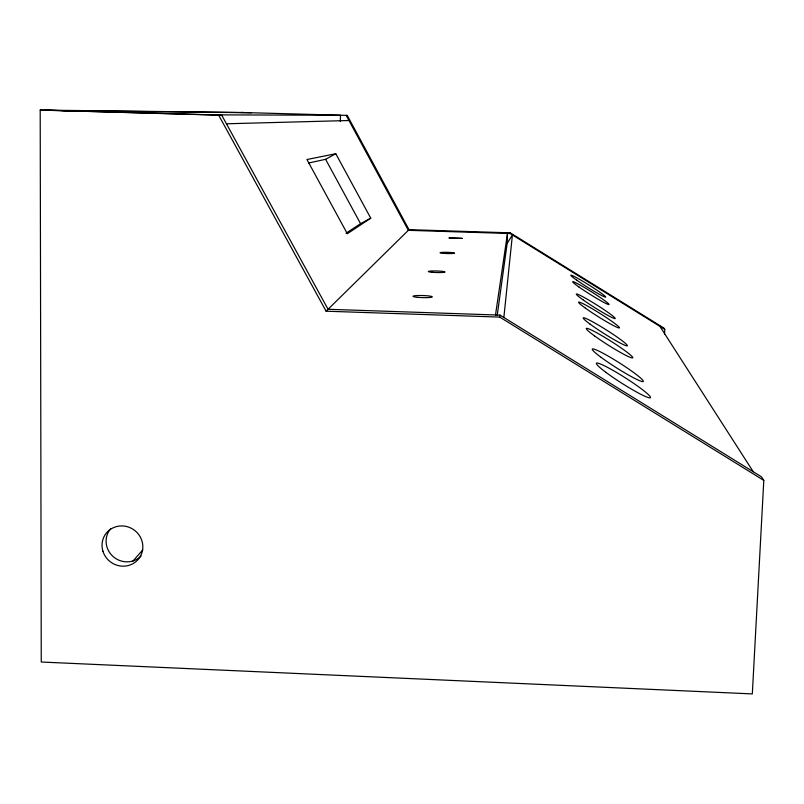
<?xml version="1.0" encoding="UTF-8"?>
<svg xmlns="http://www.w3.org/2000/svg" width="804" height="804" viewBox="0 0 804 804"><rect width="100%" height="100%" fill="white"/><g stroke="black" fill="none" stroke-linecap="round" stroke-linejoin="round"><path stroke-width="1.21" d="M340.343 121.535L340.474 115.253L212.005 114.851M497.194 315.469L507.153 243.361L507.485 233.441L495.505 314.947M664.536 334.343L664.757 329.349L663.953 328.112L510.238 232.838L409.015 229.663L326.102 311.198L218.648 115.123L40.2 110.088L41.255 662.024L752.323 693.912L763.8 480.4L761.438 476.812L500.018 315.108L328.062 309.279L221.693 115.123L45.004 110.148M503.857 317.469L512.409 234.929L507.153 243.361M763.8 480.4L499.776 317.098L500.018 315.108M664.757 329.349L510.148 233.522L510.238 232.838M132.871 561.132L142.79 549.866M370.744 218.165L347.328 233.723L306.937 159.524L335.791 153.735L370.744 218.165L360.564 223.673L346.011 233.23M308.585 163.021L325.6 159.313L335.791 153.735M226.437 123.786L348.966 120.52M218.648 115.123L221.693 115.123M409.015 229.663L347.248 115.414L346.202 115.414L408.342 230.326L510.148 233.522M40.2 110.088L243.13 112.5M61.627 110.62L251.361 112.751M241.481 112.48L347.248 115.414M326.102 311.198L499.776 317.098M659.903 326.344L753.247 471.737M325.6 159.313L360.564 223.673M141.092 556.026A20.462 19.678 35.4 0 1 112.952 556.398A20.462 19.678 35.4 0 1 110.761 528.61M462.169 238.376L449.114 237.964L462.169 238.376M102.932 551.253A20.663 19.859 35.3 0 0 137.373 560.298A20.663 19.859 35.3 0 0 126.972 526.61A20.663 19.859 35.3 0 0 102.932 551.253M417.366 297.299A9.658 1.045 1.6 0 0 432.281 296.887A9.658 1.045 1.6 0 0 418.281 295.52A9.658 1.045 1.6 0 0 417.366 297.299M432.16 272.285A8.331 0.774 1.6 0 0 444.984 272.023A8.331 0.774 1.6 0 0 432.843 270.958A8.331 0.774 1.6 0 0 432.16 272.285M443.376 253.34A7.326 0.603 1.6 0 0 454.612 253.17A7.326 0.603 1.6 0 0 443.898 252.315A7.326 0.603 1.6 0 0 443.376 253.34M605.995 372.403A32.07 3.216 32.5 0 0 650.114 397.879A32.07 3.216 32.5 0 0 614.176 371.056A32.07 3.216 32.5 0 0 605.995 372.403M601.231 357.448A30.21 2.864 32.4 0 0 642.888 381.609A30.21 2.864 32.4 0 0 609.161 356.654A30.21 2.864 32.4 0 0 601.231 357.448M594.508 335.881A27.497 2.382 32.3 0 0 632.426 357.971A27.497 2.382 32.3 0 0 601.623 335.539A27.497 2.382 32.3 0 0 594.508 335.881M589.935 324.032A26.12 2.151 32.3 0 0 626.748 345.861A26.12 2.151 32.3 0 0 599.211 325.57A26.12 2.151 32.3 0 0 589.935 324.032M585.453 308.163A24.07 1.829 32.2 0 0 619.01 327.962A24.07 1.829 32.2 0 0 592.679 309.007A24.07 1.829 32.2 0 0 585.453 308.163M582.89 299.721A23.004 1.668 32.2 0 0 614.889 318.625A23.004 1.668 32.2 0 0 589.573 300.555A23.004 1.668 32.2 0 0 582.89 299.721M578.81 286.887A21.406 1.447 32.1 0 0 608.648 304.565A21.406 1.447 32.1 0 0 585.171 287.953A21.406 1.447 32.1 0 0 578.81 286.887M576.659 280.104A20.562 1.337 32.1 0 0 605.342 297.138A20.562 1.337 32.1 0 0 582.84 281.279A20.562 1.337 32.1 0 0 576.659 280.104"/></g></svg>
